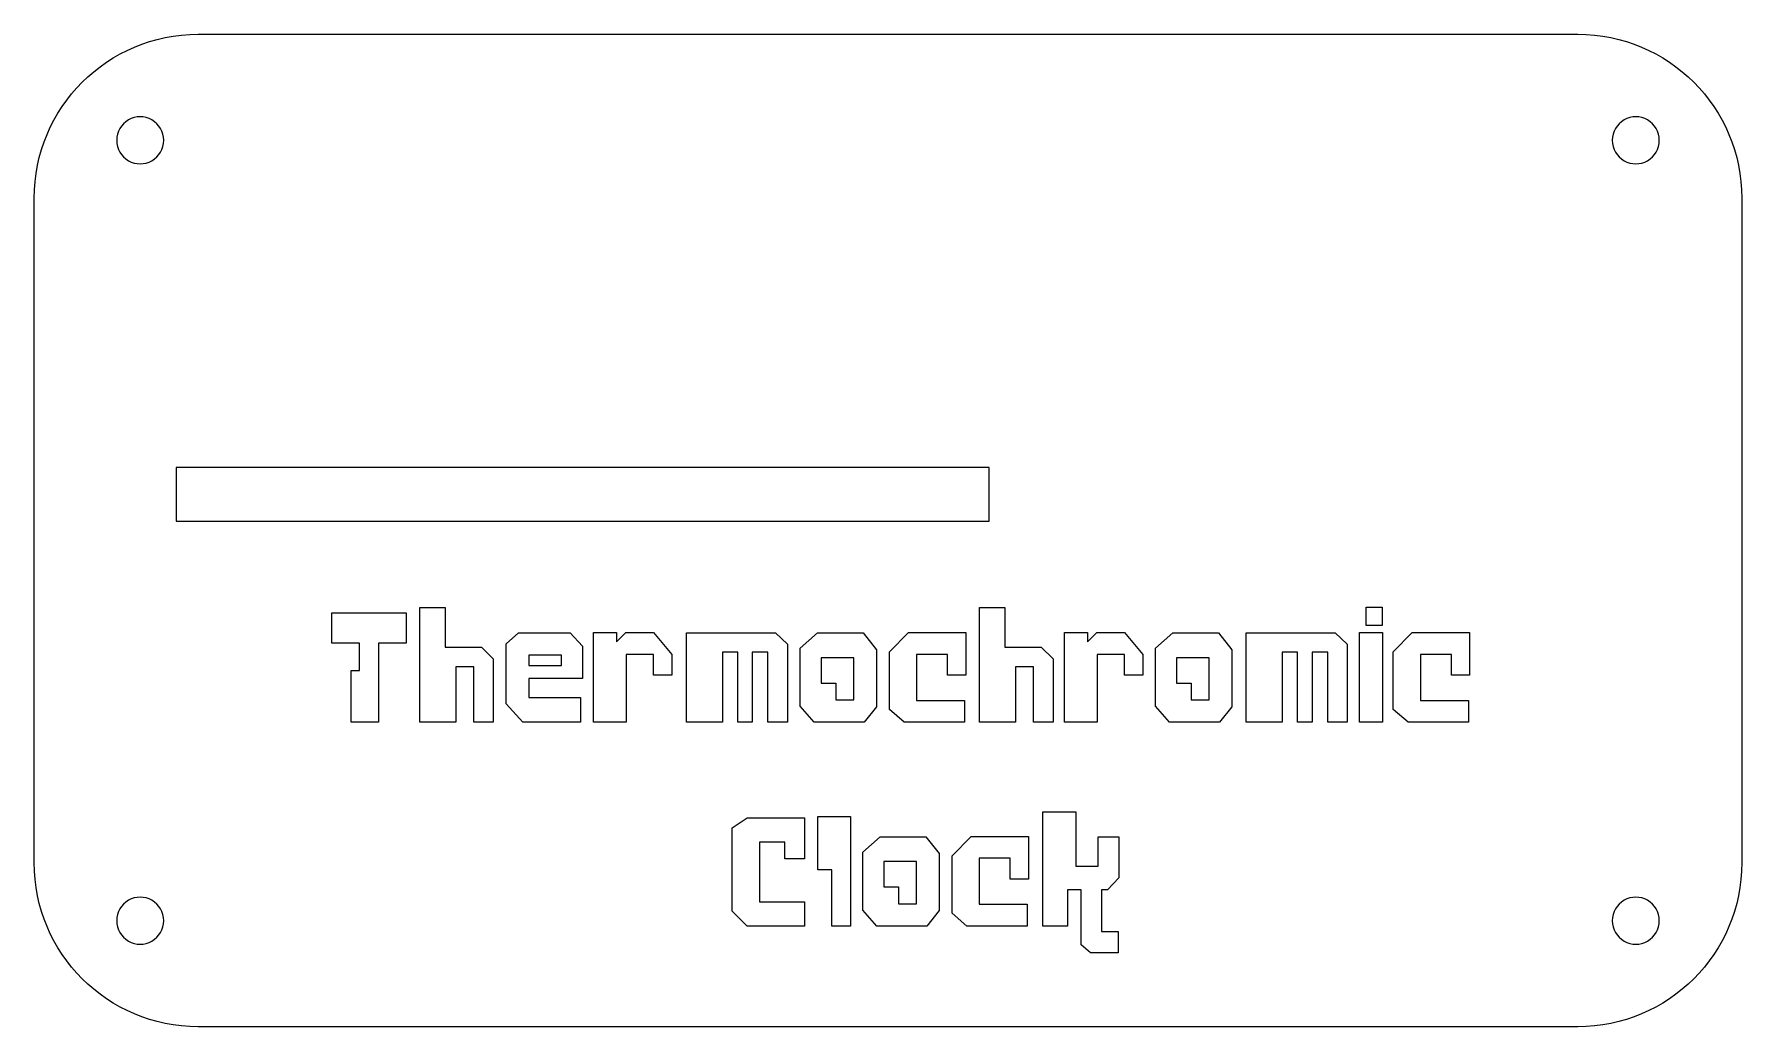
# Model space of a CAD drawing. Extents: x 17 to 131, y 25 to 92.
import ezdxf

# ---------------------------------------------------------------- set-up
doc = ezdxf.new("R2010")
doc.units = 0
doc.layers.add('area_engraving', color=7, linetype='CONTINUOUS')
doc.layers.add('cutting', color=7, linetype='CONTINUOUS')

msp = doc.modelspace()

# ---------------------------------------------------------------- linework, layer by layer
at = {"layer": 'area_engraving', "color": 6}
for points in [[(38.583798, 45.605562), (38.001715, 45.605562), (38.001715, 49.066311), (38.573215, 49.066311), (38.573215, 50.90781), (36.699966, 50.90781), (36.699966, 52.939809), (38.573215, 52.939809), (39.811465, 52.939809), (41.684714, 52.939809), (41.684714, 50.90781), (39.843215, 50.90781), (39.843215, 49.066311), (39.843215, 47.637561), (39.843215, 45.605562)], [(45.018458, 49.32031), (45.018458, 45.605562), (42.616042, 45.605562), (42.616042, 53.289059), (44.298791, 53.289059), (44.298791, 50.62206), (46.743541, 50.62206), (47.537291, 49.86006), (47.537291, 46.526311), (47.537291, 45.605562), (46.743541, 45.605562), (46.235541, 45.605562), (46.235541, 46.526311), (46.235541, 49.32031)], [(82.546881, 49.32031), (82.546881, 45.605562), (80.144465, 45.605562), (80.144465, 53.289059), (81.827215, 53.289059), (81.827215, 50.62206), (84.271964, 50.62206), (85.065714, 49.86006), (85.065714, 46.526311), (85.065714, 45.605562), (84.271964, 45.605562), (83.763964, 45.605562), (83.763964, 46.526311), (83.763964, 49.32031)], [(106.06301, 53.320809), (107.142509, 53.320809), (107.142509, 52.093143), (106.06301, 52.093143)], [(48.405118, 46.843811), (48.405118, 50.854893), (49.230618, 51.585143), (52.691367, 51.585143), (53.516867, 50.696143), (53.516867, 48.537144), (52.119867, 48.537144), (49.929118, 48.537144), (49.929118, 47.267144), (53.389867, 47.267144), (53.389867, 45.605562), (49.516368, 45.605562)], [(55.252517, 45.605562), (54.257684, 45.605562), (54.257684, 51.60631), (55.80285, 51.60631), (55.80285, 50.981893), (56.416684, 51.60631), (58.27935, 51.60631), (59.496433, 50.14581), (59.496433, 48.748811), (58.27935, 48.748811), (58.27935, 50.14581), (56.43785, 50.14581), (56.43785, 48.452477), (56.43785, 48.018561), (56.43785, 47.066061), (56.43785, 45.605562), (55.80285, 45.605562)], [(62.893668, 50.293977), (62.893668, 45.605562), (60.491252, 45.605562), (60.491252, 51.595727), (62.174002, 51.595727), (66.460251, 51.595727), (67.254001, 50.833727), (67.254001, 47.499978), (67.254001, 45.605562), (66.460251, 45.605562), (65.952251, 45.605562), (65.952251, 47.499978), (65.952251, 50.293977), (64.904501, 50.293977), (64.904501, 45.605562), (63.930835, 45.605562), (63.930835, 50.293977)], [(73.23358, 50.452727), (73.23358, 46.642728), (72.40808, 45.605562), (69.042581, 45.605562), (68.121831, 46.674478), (68.121831, 50.55856), (69.275414, 51.585143), (72.34458, 51.585143)], [(79.139062, 45.605562), (75.085647, 45.605562), (74.101397, 46.462811), (74.101397, 50.315144), (75.371396, 51.60631), (77.996062, 51.60631), (79.213145, 51.60631), (79.213145, 50.14581), (79.213145, 48.748811), (77.996062, 48.748811), (77.996062, 50.14581), (75.92173, 50.14581), (75.92173, 48.452477), (75.92173, 48.018561), (75.92173, 47.066061), (79.139062, 47.066061)], [(86.833125, 45.605562), (85.838292, 45.605562), (85.838292, 51.60631), (87.383458, 51.60631), (87.383458, 50.981893), (87.997291, 51.60631), (89.859957, 51.60631), (91.07704, 50.14581), (91.07704, 48.748811), (89.859957, 48.748811), (89.859957, 50.14581), (88.018458, 50.14581), (88.018458, 48.452477), (88.018458, 48.018561), (88.018458, 47.066061), (88.018458, 45.605562), (87.383458, 45.605562)], [(97.056611, 50.452727), (97.056611, 46.642728), (96.231111, 45.605562), (92.865612, 45.605562), (91.944863, 46.674478), (91.944863, 50.55856), (93.098446, 51.585143), (96.167612, 51.585143)], [(100.422092, 50.293977), (100.422092, 45.605562), (98.019676, 45.605562), (98.019676, 51.595727), (99.702425, 51.595727), (103.988674, 51.595727), (104.782424, 50.833727), (104.782424, 47.499978), (104.782424, 45.605562), (103.988674, 45.605562), (103.480674, 45.605562), (103.480674, 47.499978), (103.480674, 50.293977), (102.432925, 50.293977), (102.432925, 45.605562), (101.459258, 45.605562), (101.459258, 50.293977)], [(105.61851, 50.14581), (105.61851, 51.60631), (106.168843, 51.60631), (107.153093, 51.60631), (107.153093, 50.74906), (107.153093, 45.605562), (105.61851, 45.605562)], [(112.920986, 45.605562), (108.867571, 45.605562), (107.883321, 46.462811), (107.883321, 50.315144), (109.153321, 51.60631), (111.777987, 51.60631), (112.99507, 51.60631), (112.99507, 50.14581), (112.99507, 48.748811), (111.777987, 48.748811), (111.777987, 50.14581), (109.703654, 50.14581), (109.703654, 48.452477), (109.703654, 48.018561), (109.703654, 47.066061), (112.920986, 47.066061)], [(49.929118, 50.092894), (49.929118, 49.394394), (52.119867, 49.394394), (52.119867, 50.092894)], [(70.513664, 47.097811), (71.70958, 47.097811), (71.70958, 48.653561), (71.70958, 49.92356), (69.518831, 49.92356), (69.518831, 48.219644), (70.513664, 48.219644)], [(94.336695, 47.097811), (95.532612, 47.097811), (95.532612, 48.653561), (95.532612, 49.92356), (93.341862, 49.92356), (93.341862, 48.219644), (94.336695, 48.219644)], [(68.407578, 31.950594), (64.565829, 31.950594), (63.54983, 32.934833), (63.54983, 38.522832), (64.565829, 39.189582), (67.074079, 39.189582), (68.407578, 39.189582), (68.407578, 37.570332), (68.407578, 36.459082), (67.074079, 36.459082), (67.074079, 37.570332), (65.391329, 37.570332), (65.391329, 33.569833), (68.407578, 33.569833)], [(70.227906, 31.950594), (70.227906, 33.982583), (70.227906, 35.718249), (69.307156, 35.718249), (69.307156, 39.284832), (70.227906, 39.284832), (71.497905, 39.284832), (71.497905, 33.982583), (71.497905, 31.950594), (70.259656, 31.950594)], [(86.02877, 31.950594), (84.377771, 31.950594), (84.377771, 39.602331), (86.60027, 39.602331), (86.60027, 35.951082), (88.09252, 35.951082), (88.09252, 37.919582), (89.489519, 37.919582), (89.489519, 35.178499), (88.72752, 34.363583), (88.31477, 34.363583), (88.31477, 31.580178), (89.436603, 31.580178), (89.436603, 30.151428), (87.58452, 30.151428), (86.94952, 30.691178), (86.94952, 34.363583), (86.02877, 34.363583)], [(77.435135, 36.797749), (77.435135, 32.98775), (76.609636, 31.950594), (73.244136, 31.950594), (72.323387, 33.0195), (72.323387, 36.903582), (73.47697, 37.930165), (76.546136, 37.930165)], [(83.340618, 31.950594), (79.287202, 31.950594), (78.302953, 32.807833), (78.302953, 36.660166), (79.572952, 37.951332), (82.197618, 37.951332), (83.414701, 37.951332), (83.414701, 36.490832), (83.414701, 35.093833), (82.197618, 35.093833), (82.197618, 36.490832), (80.123285, 36.490832), (80.123285, 34.797499), (80.123285, 34.363583), (80.123285, 33.411083), (83.340618, 33.411083)], [(74.715219, 33.442833), (75.911136, 33.442833), (75.911136, 34.998583), (75.911136, 36.268582), (73.720386, 36.268582), (73.720386, 34.564666), (74.715219, 34.564666)]]:
    msp.add_lwpolyline(points, close=True, dxfattribs=at)
at = {"layer": 'cutting', "color": 5}
for points in [[(27.751178, 91.697534), (120.251149, 91.697534)], [(16.751179, 36.19755), (16.751179, 80.697543)], [(131.251148, 80.697543), (131.251148, 36.19755)], [(120.251149, 25.197556), (27.751178, 25.197556)]]:
    msp.add_lwpolyline(points, dxfattribs=at)
for points in [[(27.751178, 91.697534)], [(22.287092, 84.586626)], [(122.565237, 84.586626)], [(80.779161, 62.677757), (26.279177, 62.677757), (26.279177, 59.077546), (80.779161, 59.077546)], [(22.287092, 32.308469)], [(122.565237, 32.308469)]]:
    msp.add_lwpolyline(points, close=True, dxfattribs=at)
for points in [[(16.751179, 80.697543), (16.751183, 86.772672), (21.676049, 91.697535), (27.751178, 91.697534)], [(120.251149, 91.697534), (126.326278, 91.697535), (131.251145, 86.772672), (131.251148, 80.697543)], [(23.074328, 85.951377), (22.586887, 85.669827), (22.286766, 85.149537), (22.287092, 84.586626)], [(24.649855, 85.951377), (24.162414, 86.232926), (23.561768, 86.232926), (23.074328, 85.951377)], [(25.437091, 84.586626), (25.437417, 85.149537), (25.137295, 85.669827), (24.649855, 85.951377)], [(123.352473, 85.951377), (122.865032, 85.669827), (122.56491, 85.149537), (122.565237, 84.586626)], [(124.927999, 85.951377), (124.440559, 86.232926), (123.839913, 86.232926), (123.352473, 85.951377)], [(125.715235, 84.586626), (125.715562, 85.149537), (125.41544, 85.669827), (124.927999, 85.951377)], [(22.287092, 84.586626), (22.286766, 84.023716), (22.586887, 83.503425), (23.074328, 83.221876)], [(24.649855, 83.221876), (25.137295, 83.503425), (25.437417, 84.023716), (25.437091, 84.586626)], [(122.565237, 84.586626), (122.56491, 84.023716), (122.865032, 83.503425), (123.352473, 83.221876)], [(124.927999, 83.221876), (125.41544, 83.503425), (125.715562, 84.023716), (125.715235, 84.586626)], [(23.074328, 83.221876), (23.561768, 82.940326), (24.162414, 82.940326), (24.649855, 83.221876)], [(123.352473, 83.221876), (123.839913, 82.940326), (124.440559, 82.940326), (124.927999, 83.221876)], [(27.751178, 25.197556), (21.676048, 25.197556), (16.751181, 30.12242), (16.751179, 36.19755)], [(131.251148, 36.19755), (131.251146, 30.12242), (126.326279, 25.197555), (120.251149, 25.197556)], [(23.074328, 33.67322), (22.586887, 33.39167), (22.286766, 32.87138), (22.287092, 32.308469)], [(24.649855, 33.67322), (24.162414, 33.954769), (23.561768, 33.954769), (23.074328, 33.67322)], [(25.437091, 32.308469), (25.437417, 32.87138), (25.137295, 33.39167), (24.649855, 33.67322)], [(123.352473, 33.67322), (122.865032, 33.39167), (122.56491, 32.87138), (122.565237, 32.308469)], [(124.927999, 33.67322), (124.440559, 33.954769), (123.839913, 33.954769), (123.352473, 33.67322)], [(125.715235, 32.308469), (125.715562, 32.87138), (125.41544, 33.39167), (124.927999, 33.67322)], [(22.287092, 32.308469), (22.286766, 31.745559), (22.586887, 31.225269), (23.074328, 30.943719)], [(24.649855, 30.943719), (25.137295, 31.225269), (25.437417, 31.745559), (25.437091, 32.308469)], [(122.565237, 32.308469), (122.56491, 31.745559), (122.865032, 31.225269), (123.352473, 30.943719)], [(124.927999, 30.943719), (125.41544, 31.225269), (125.715562, 31.745559), (125.715235, 32.308469)], [(23.074328, 30.943719), (23.561768, 30.66217), (24.162414, 30.66217), (24.649855, 30.943719)], [(123.352473, 30.943719), (123.839913, 30.66217), (124.440559, 30.66217), (124.927999, 30.943719)]]:
    msp.add_open_spline(points, degree=3, dxfattribs=at)

doc.saveas('drawing.dxf')
